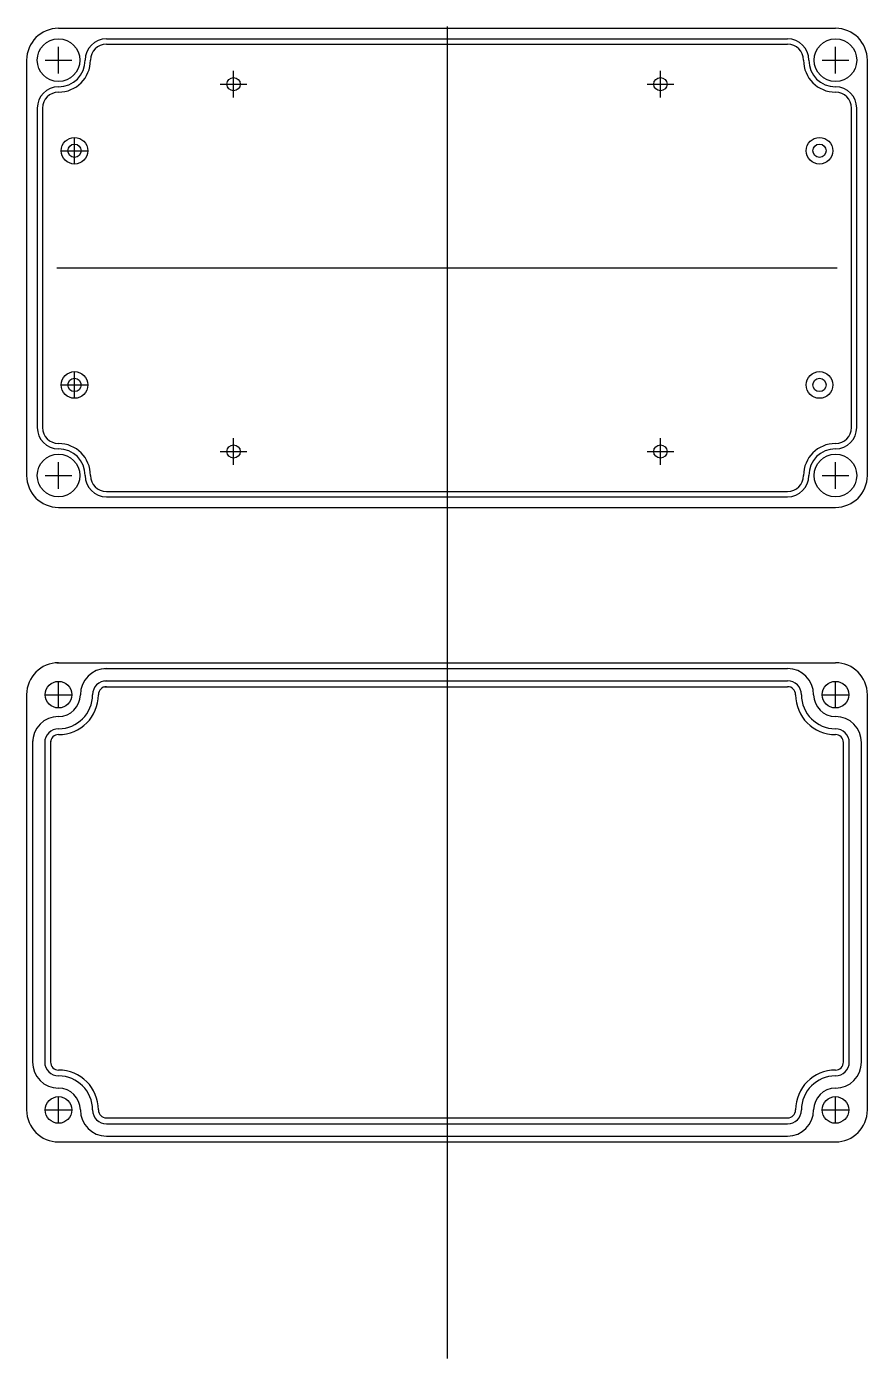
# Model space of a CAD drawing. Header units: millimetres. Extents: x 829 to 987, y -1108 to -858.
import ezdxf

# ---------------------------------------------------------------- set-up
doc = ezdxf.new("R2010")
doc.units = ezdxf.units.MM

msp = doc.modelspace()

# ---------------------------------------------------------------- linework, layer by layer
for p, q in [((834.52, -858.43), (980.52, -858.43)), ((843.52, -860.43), (971.52, -860.43)), ((907.52, -858.13), (907.52, -1108.26)), ((834.52, -866.93), (834.52, -861.93)), ((843.52, -861.43), (971.52, -861.43)), ((980.52, -866.93), (980.52, -861.93)), ((828.52, -864.43), (828.52, -942.43)), ((832.02, -864.43), (837.02, -864.43)), ((978.02, -864.43), (983.02, -864.43)), ((986.52, -942.43), (986.52, -864.43)), ((867.42, -871.43), (867.42, -866.43)), ((947.62, -871.43), (947.62, -866.43)), ((864.92, -868.93), (869.92, -868.93)), ((945.12, -868.93), (950.12, -868.93)), ((830.52, -873.43), (830.52, -933.43)), ((831.52, -873.43), (831.52, -933.43)), ((983.52, -933.43), (983.52, -873.43)), ((984.52, -933.43), (984.52, -873.43)), ((837.52, -883.93), (837.52, -878.93)), ((835.02, -881.43), (840.02, -881.43)), ((834.17, -903.43), (980.87, -903.43)), ((837.52, -927.93), (837.52, -922.93)), ((835.02, -925.43), (840.02, -925.43)), ((867.42, -940.43), (867.42, -935.43)), ((947.62, -940.43), (947.62, -935.43)), ((864.92, -937.93), (869.92, -937.93)), ((945.12, -937.93), (950.12, -937.93)), ((834.52, -944.93), (834.52, -939.93)), ((980.52, -944.93), (980.52, -939.93)), ((832.02, -942.43), (837.02, -942.43)), ((978.02, -942.43), (983.02, -942.43)), ((843.52, -945.43), (971.52, -945.43)), ((843.52, -946.43), (971.52, -946.43)), ((834.52, -948.43), (980.52, -948.43)), ((834.17, -977.6), (980.52, -977.6)), ((843.17, -978.7), (971.52, -978.7)), ((834.52, -986.1), (834.52, -981.1)), ((843.17, -981), (971.52, -981)), ((843.17, -982.1), (971.52, -982.1)), ((980.52, -986.1), (980.52, -981.1)), ((828.52, -983.3), (828.52, -1061.6)), ((832.02, -983.6), (837.02, -983.6)), ((978.02, -983.6), (983.02, -983.6)), ((986.52, -1061.6), (986.52, -983.6)), ((829.62, -992.3), (829.62, -1052.6)), ((831.92, -992.3), (831.92, -1052.6)), ((833.02, -992.3), (833.02, -1052.6)), ((982.02, -1052.6), (982.02, -992.6)), ((983.12, -1052.6), (983.12, -992.6)), ((985.42, -1052.6), (985.42, -992.6)), ((834.52, -1064.1), (834.52, -1059.1)), ((980.52, -1064.1), (980.52, -1059.1)), ((832.02, -1061.6), (837.02, -1061.6)), ((978.02, -1061.6), (983.02, -1061.6)), ((843.52, -1063.1), (971.52, -1063.1)), ((843.52, -1064.2), (971.52, -1064.2)), ((834.52, -1067.6), (980.52, -1067.6)), ((843.52, -1066.5), (971.52, -1066.5))]:
    msp.add_line(p, q)
for centre, radius in [((834.52, -864.43), 4), ((980.52, -864.43), 4), ((867.42, -868.93), 1.25), ((947.62, -868.93), 1.25), ((837.52, -881.43), 2.5), ((837.52, -881.43), 1.25), ((977.52, -881.43), 2.5), ((977.52, -881.43), 1.25), ((837.52, -925.43), 2.5), ((977.52, -925.43), 2.5), ((837.52, -925.43), 1.25), ((977.52, -925.43), 1.25), ((867.42, -937.93), 1.25), ((947.62, -937.93), 1.25), ((834.52, -942.43), 4), ((980.52, -942.43), 4), ((834.52, -983.6), 2.5), ((980.52, -983.6), 2.5), ((834.52, -1061.6), 2.5), ((980.52, -1061.6), 2.5)]:
    msp.add_circle(centre, radius)
for centre, radius, start, end in [((834.52, -864.43), 6, 90, 180), ((843.52, -864.43), 4, 90, 180), ((971.52, -864.43), 4, 0, 90), ((980.52, -864.43), 6, 0, 90), ((843.52, -864.43), 3, 90, 180), ((971.52, -864.43), 3, 0, 90), ((834.52, -864.43), 6, 270, 0), ((834.52, -864.43), 5, 270, 0), ((980.52, -864.43), 6, 180, 270), ((980.52, -864.43), 5, 180, 270), ((834.52, -873.43), 4, 90, 180), ((834.52, -873.43), 3, 90, 180), ((980.52, -873.43), 4, 0, 90), ((980.52, -873.43), 3, 0, 90), ((834.52, -933.43), 4, 180, 270), ((834.52, -933.43), 3, 180, 270), ((980.52, -933.43), 3, 270, 0), ((980.52, -933.43), 4, 270, 0), ((834.52, -942.43), 6, 0, 90), ((834.52, -942.43), 5, 0, 90), ((980.52, -942.43), 6, 90, 180), ((980.52, -942.43), 5, 90, 180), ((834.52, -942.43), 6, 180, 270), ((843.52, -942.43), 4, 180, 270), ((843.52, -942.43), 3, 180, 270), ((971.52, -942.43), 3, 270, 0), ((971.52, -942.43), 4, 270, 0), ((980.52, -942.43), 6, 270, 0), ((834.52, -983.6), 6, 90, 180), ((980.52, -983.6), 6, 0, 90), ((843.52, -983.6), 4.9, 90, 180), ((971.52, -983.6), 4.9, 0, 90), ((843.52, -983.6), 2.6, 90, 180), ((843.52, -983.6), 1.5, 90, 180), ((971.52, -983.6), 2.6, 0, 90), ((971.52, -983.6), 1.5, 0, 90), ((834.52, -983.6), 4.1, 270, 0), ((834.52, -983.6), 6.4, 270, 0), ((834.52, -983.6), 6.4, 270, 0), ((834.52, -983.6), 7.5, 270, 0), ((980.52, -983.6), 7.5, 180, 270), ((980.52, -983.6), 6.4, 180, 270), ((980.52, -983.6), 4.1, 180, 270), ((834.52, -992.6), 4.9, 90, 180), ((980.52, -992.6), 4.9, 0, 90), ((834.52, -992.6), 2.6, 90, 180), ((980.52, -992.6), 2.6, 0, 90), ((834.52, -992.6), 1.5, 90, 180), ((980.52, -992.6), 1.5, 0, 90), ((834.52, -1052.6), 4.9, 180, 270), ((834.52, -1052.6), 2.6, 180, 270), ((834.52, -1052.6), 1.5, 180, 270), ((980.52, -1052.6), 4.9, 270, 0), ((980.52, -1052.6), 2.6, 270, 0), ((980.52, -1052.6), 1.5, 270, 0), ((834.52, -1061.6), 7.5, 0, 90), ((834.52, -1061.6), 6.4, 0, 90), ((980.52, -1061.6), 7.5, 90, 180), ((980.52, -1061.6), 6.4, 90, 180), ((834.52, -1061.6), 4.1, 0, 90), ((980.52, -1061.6), 4.1, 90, 180), ((834.52, -1061.6), 6, 180, 270), ((843.52, -1061.6), 4.9, 180, 270), ((843.52, -1061.6), 2.6, 180, 270), ((843.52, -1061.6), 1.5, 180, 270), ((971.52, -1061.6), 4.9, 270, 0), ((971.52, -1061.6), 2.6, 270, 0), ((971.52, -1061.6), 1.5, 270, 0), ((980.52, -1061.6), 6, 270, 0)]:
    msp.add_arc(centre, radius, start, end)

doc.saveas('drawing.dxf')
